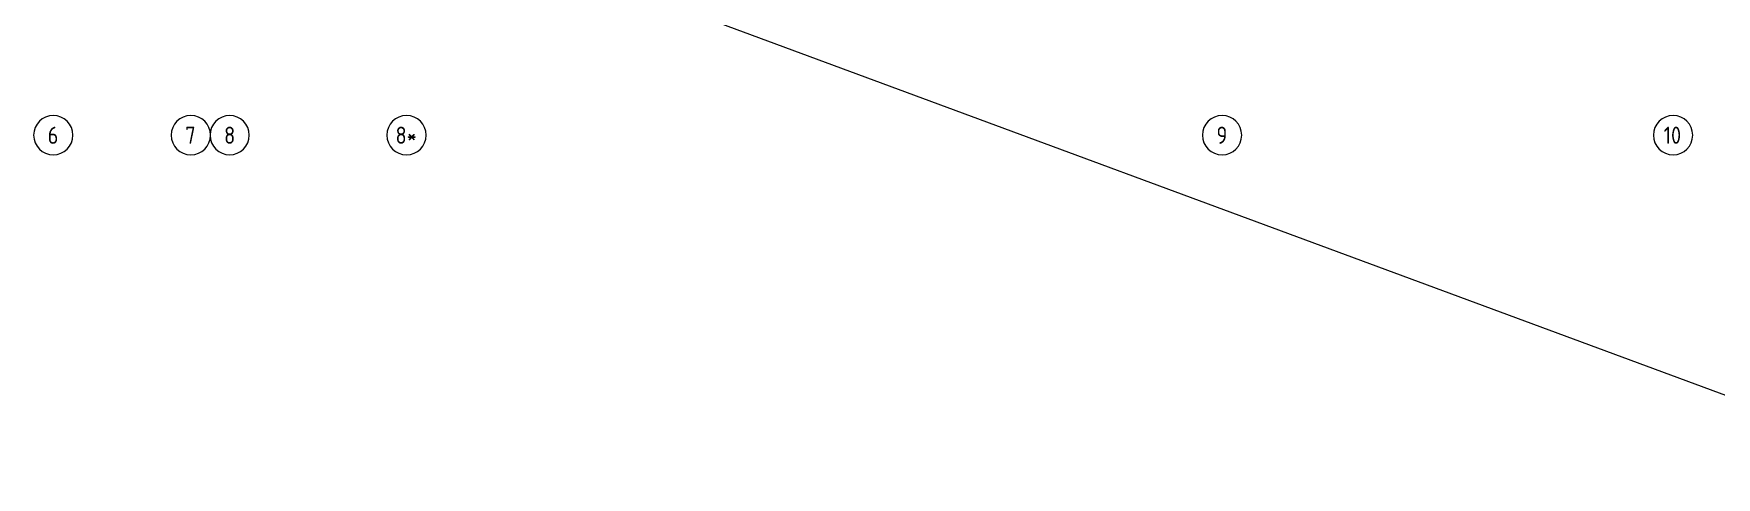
# Model space of a CAD drawing. Header units: millimetres. Extents: x -515342 to 330399, y -224905 to 507333.
# Drawn here: x -321403 to -287152, y -197979 to -188948 of the extents above; entities that cross this region are included whole.
import ezdxf

# ---------------------------------------------------------------- set-up
doc = ezdxf.new("R2010")
doc.units = ezdxf.units.MM
doc.layers.add('Оси', color=7, linetype='Continuous', lineweight=0)
doc.layers.add('экспертиза пояснения', color=6, linetype='Continuous', lineweight=0)
doc.styles.add('GOST Common', font='', dxfattribs={"width": 0.9, "height": 350})
doc.styles.get('GOST Common').set_extended_font_data('GOST Common')

# ---------------------------------------------------------------- blocks, each defined once
blk = doc.blocks.new('Ось сетки - Круг_Ø8 мм-6577-О_АР_П_-1_-3_000_План -1 этажа')
at = {"layer": 'Оси'}
for start, end in [(360, 180), (180, 360)]:
    blk.add_arc((0, 0), 4, start, end, dxfattribs=at)

msp = doc.modelspace()

# ---------------------------------------------------------------- linework, layer by layer
at = {"layer": 'экспертиза пояснения'}
msp.add_lwpolyline([(-282444.6139, -197979.2833), (-316054.7784, -185544.5664)], dxfattribs=at)

# ---------------------------------------------------------------- block references
at = {"layer": 'Оси', "xscale": 99.99999999999993, "yscale": 99.99999999999993, "zscale": 99.99999999999993}
for p in [(-321002.9357, -191013.1673), (-318202.9357, -191013.1673), (-317412.9357, -191013.1673), (-313812.9357, -191013.1673), (-297212.9357, -191013.1673), (-288032.9357, -191013.1673)]:
    msp.add_blockref('Ось сетки - Круг_Ø8 мм-6577-О_АР_П_-1_-3_000_План -1 этажа', p, dxfattribs=at)

# ---------------------------------------------------------------- texts
at = {"layer": 'Оси', "char_height": 350, "attachment_point": 1, "style": 'GOST Common'}
for s, insert, width in [('\\fGOST Common|b0|i0|c204|p34|;\\W.9;6', (-321116.7163, -190840.6339), 274.177125), ('\\fGOST Common|b0|i0|c204|p34|;\\W.9;7', (-318316.7163, -190840.6339), 274.177125), ('\\fGOST Common|b0|i0|c204|p34|;\\W.9;8', (-317526.7163, -190840.6339), 274.177125), ('8*', (-314036.9663, -190840.6339), 541.139062), ('\\fGOST Common|b0|i0|c204|p34|;\\W.9;9', (-297326.7163, -190840.6339), 274.177125), ('10', (-288224.1163, -190840.6339), 461.772)]:
    msp.add_mtext(s, dxfattribs=dict(at, insert=insert, width=width))

doc.saveas('drawing.dxf')
